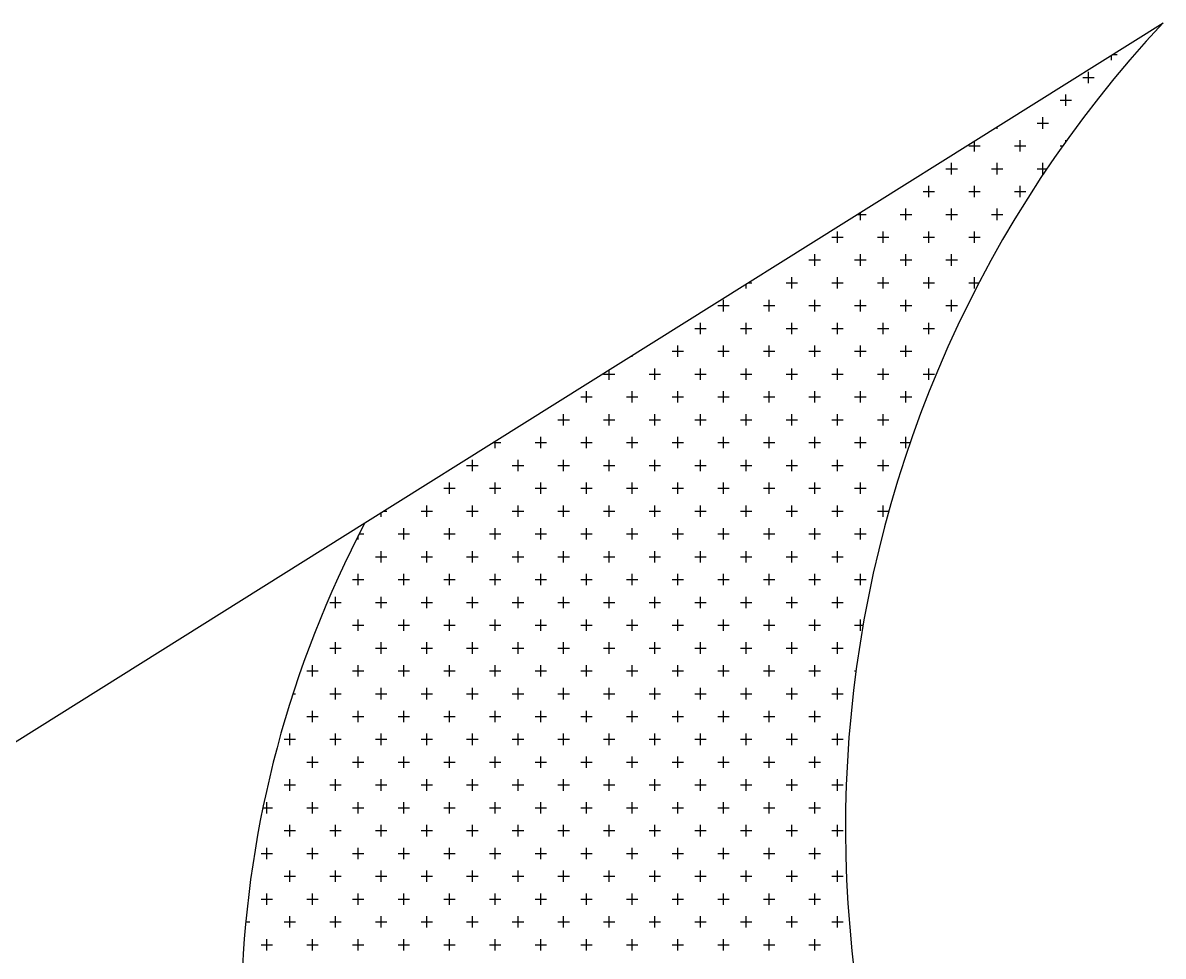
# Model space of a CAD drawing. Header units: millimetres. Extents: x 0 to 4997, y -3130 to 3130.
# Drawn here: x 2498 to 4997, y 1086 to 3130 of the extents above; entities that cross this region are included whole.
import ezdxf

# ---------------------------------------------------------------- set-up
doc = ezdxf.new("R2010")
doc.units = ezdxf.units.MM
doc.linetypes.add('CONTINUA', pattern=[0])
doc.layers.add('ceco.net 325', color=7, linetype='CONTINUA')

# ---------------------------------------------------------------- blocks, each defined once
blk = doc.blocks.new('*X2')
at = {"color": 0}
for p, q in [((6.5125, 6.2875), (6.5125, 6.2984)), ((6.515, 6.3), (6.525, 6.3)), ((6.45, 6.25), (6.475, 6.25)), ((6.4625, 6.2375), (6.4625, 6.2625)), ((6.4, 6.2), (6.425, 6.2)), ((6.4125, 6.1875), (6.4125, 6.2125)), ((6.35, 6.15), (6.375, 6.15)), ((6.3625, 6.1375), (6.3625, 6.1625)), ((6.2625, 6.1375), (6.2625, 6.1418)), ((6.2, 6.1), (6.225, 6.1)), ((6.2125, 6.0875), (6.2125, 6.1105)), ((6.3, 6.1), (6.325, 6.1)), ((6.3125, 6.0875), (6.3125, 6.1125)), ((6.4, 6.1), (6.406, 6.1)), ((6.4125, 6.1091), (6.4125, 6.1125)), ((6.15, 6.05), (6.175, 6.05)), ((6.1625, 6.0375), (6.1625, 6.0625)), ((6.25, 6.05), (6.275, 6.05)), ((6.2625, 6.0375), (6.2625, 6.0625)), ((6.35, 6.05), (6.3715, 6.05)), ((6.3625, 6.0375), (6.3625, 6.0625)), ((6.1, 6), (6.125, 6)), ((6.1125, 5.9875), (6.1125, 6.0125)), ((6.2, 6), (6.225, 6)), ((6.2125, 5.9875), (6.2125, 6.0125)), ((6.3, 6), (6.325, 6)), ((6.3125, 5.9875), (6.3125, 6.0125)), ((5.9563, 5.95), (5.975, 5.95)), ((5.9625, 5.9375), (5.9625, 5.9539)), ((6.05, 5.95), (6.075, 5.95)), ((6.0625, 5.9375), (6.0625, 5.9625)), ((6.15, 5.95), (6.175, 5.95)), ((6.1625, 5.9375), (6.1625, 5.9625)), ((6.25, 5.95), (6.275, 5.95)), ((6.2625, 5.9375), (6.2625, 5.9625)), ((5.9, 5.9), (5.925, 5.9)), ((5.9125, 5.8875), (5.9125, 5.9125)), ((6, 5.9), (6.025, 5.9)), ((6.0125, 5.8875), (6.0125, 5.9125)), ((6.1, 5.9), (6.125, 5.9)), ((6.1125, 5.8875), (6.1125, 5.9125)), ((6.2, 5.9), (6.225, 5.9)), ((6.2125, 5.8875), (6.2125, 5.9125)), ((5.85, 5.85), (5.875, 5.85)), ((5.8625, 5.8375), (5.8625, 5.8625)), ((5.95, 5.85), (5.975, 5.85)), ((5.9625, 5.8375), (5.9625, 5.8625)), ((6.05, 5.85), (6.075, 5.85)), ((6.0625, 5.8375), (6.0625, 5.8625)), ((6.15, 5.85), (6.175, 5.85)), ((6.1625, 5.8375), (6.1625, 5.8625)), ((5.7125, 5.7875), (5.7125, 5.7972)), ((5.7169, 5.8), (5.725, 5.8)), ((5.8, 5.8), (5.825, 5.8)), ((5.8125, 5.7875), (5.8125, 5.8125)), ((5.9, 5.8), (5.925, 5.8)), ((5.9125, 5.7875), (5.9125, 5.8125)), ((6, 5.8), (6.025, 5.8)), ((6.0125, 5.7875), (6.0125, 5.8125)), ((6.1, 5.8), (6.125, 5.8)), ((6.1125, 5.7875), (6.1125, 5.8125)), ((6.2, 5.8), (6.2226, 5.8)), ((6.2125, 5.7875), (6.2125, 5.8125)), ((5.65, 5.75), (5.675, 5.75)), ((5.6625, 5.7375), (5.6625, 5.7625)), ((5.75, 5.75), (5.775, 5.75)), ((5.7625, 5.7375), (5.7625, 5.7625)), ((5.85, 5.75), (5.875, 5.75)), ((5.8625, 5.7375), (5.8625, 5.7625)), ((5.95, 5.75), (5.975, 5.75)), ((5.9625, 5.7375), (5.9625, 5.7625)), ((6.05, 5.75), (6.075, 5.75)), ((6.0625, 5.7375), (6.0625, 5.7625)), ((6.15, 5.75), (6.175, 5.75)), ((6.1625, 5.7375), (6.1625, 5.7625)), ((5.6, 5.7), (5.625, 5.7)), ((5.6125, 5.6875), (5.6125, 5.7125)), ((5.7, 5.7), (5.725, 5.7)), ((5.7125, 5.6875), (5.7125, 5.7125)), ((5.8, 5.7), (5.825, 5.7)), ((5.8125, 5.6875), (5.8125, 5.7125)), ((5.9, 5.7), (5.925, 5.7)), ((5.9125, 5.6875), (5.9125, 5.7125)), ((6, 5.7), (6.025, 5.7)), ((6.0125, 5.6875), (6.0125, 5.7125)), ((6.1, 5.7), (6.125, 5.7)), ((6.1125, 5.6875), (6.1125, 5.7125)), ((5.55, 5.65), (5.575, 5.65)), ((5.5625, 5.6375), (5.5625, 5.6625)), ((5.65, 5.65), (5.675, 5.65)), ((5.6625, 5.6375), (5.6625, 5.6625)), ((5.75, 5.65), (5.775, 5.65)), ((5.7625, 5.6375), (5.7625, 5.6625)), ((5.85, 5.65), (5.875, 5.65)), ((5.8625, 5.6375), (5.8625, 5.6625)), ((5.95, 5.65), (5.975, 5.65)), ((5.9625, 5.6375), (5.9625, 5.6625)), ((6.05, 5.65), (6.075, 5.65)), ((6.0625, 5.6375), (6.0625, 5.6625)), ((6.15, 5.65), (6.1504, 5.65)), ((5.4625, 5.6375), (5.4625, 5.6406)), ((5.4, 5.6), (5.425, 5.6)), ((5.4125, 5.5875), (5.4125, 5.6093)), ((5.5, 5.6), (5.525, 5.6)), ((5.5125, 5.5875), (5.5125, 5.6125)), ((5.6, 5.6), (5.625, 5.6)), ((5.6125, 5.5875), (5.6125, 5.6125)), ((5.7, 5.6), (5.725, 5.6)), ((5.7125, 5.5875), (5.7125, 5.6125)), ((5.8, 5.6), (5.825, 5.6)), ((5.8125, 5.5875), (5.8125, 5.6125)), ((5.9, 5.6), (5.925, 5.6)), ((5.9125, 5.5875), (5.9125, 5.6125)), ((6, 5.6), (6.025, 5.6)), ((6.0125, 5.5875), (6.0125, 5.6125)), ((6.1, 5.6), (6.125, 5.6)), ((6.1125, 5.5875), (6.1125, 5.6125)), ((5.35, 5.55), (5.375, 5.55)), ((5.3625, 5.5375), (5.3625, 5.5625)), ((5.45, 5.55), (5.475, 5.55)), ((5.4625, 5.5375), (5.4625, 5.5625)), ((5.55, 5.55), (5.575, 5.55)), ((5.5625, 5.5375), (5.5625, 5.5625)), ((5.65, 5.55), (5.675, 5.55)), ((5.6625, 5.5375), (5.6625, 5.5625)), ((5.75, 5.55), (5.775, 5.55)), ((5.7625, 5.5375), (5.7625, 5.5625)), ((5.85, 5.55), (5.875, 5.55)), ((5.8625, 5.5375), (5.8625, 5.5625)), ((5.95, 5.55), (5.975, 5.55)), ((5.9625, 5.5375), (5.9625, 5.5625)), ((6.05, 5.55), (6.075, 5.55)), ((6.0625, 5.5375), (6.0625, 5.5625)), ((5.3, 5.5), (5.325, 5.5)), ((5.3125, 5.4875), (5.3125, 5.5125)), ((5.4, 5.5), (5.425, 5.5)), ((5.4125, 5.4875), (5.4125, 5.5125)), ((5.5, 5.5), (5.525, 5.5)), ((5.5125, 5.4875), (5.5125, 5.5125)), ((5.6, 5.5), (5.625, 5.5)), ((5.6125, 5.4875), (5.6125, 5.5125)), ((5.7, 5.5), (5.725, 5.5)), ((5.7125, 5.4875), (5.7125, 5.5125)), ((5.8, 5.5), (5.825, 5.5)), ((5.8125, 5.4875), (5.8125, 5.5125)), ((5.9, 5.5), (5.925, 5.5)), ((5.9125, 5.4875), (5.9125, 5.5125)), ((6, 5.5), (6.025, 5.5)), ((6.0125, 5.4875), (6.0125, 5.5125)), ((5.1582, 5.45), (5.175, 5.45)), ((5.1625, 5.4375), (5.1625, 5.4527)), ((5.25, 5.45), (5.275, 5.45)), ((5.2625, 5.4375), (5.2625, 5.4625)), ((5.35, 5.45), (5.375, 5.45)), ((5.3625, 5.4375), (5.3625, 5.4625)), ((5.45, 5.45), (5.475, 5.45)), ((5.4625, 5.4375), (5.4625, 5.4625)), ((5.55, 5.45), (5.575, 5.45)), ((5.5625, 5.4375), (5.5625, 5.4625)), ((5.65, 5.45), (5.675, 5.45)), ((5.6625, 5.4375), (5.6625, 5.4625)), ((5.75, 5.45), (5.775, 5.45)), ((5.7625, 5.4375), (5.7625, 5.4625)), ((5.85, 5.45), (5.875, 5.45)), ((5.8625, 5.4375), (5.8625, 5.4625)), ((5.95, 5.45), (5.975, 5.45)), ((5.9625, 5.4375), (5.9625, 5.4625)), ((6.05, 5.45), (6.0718, 5.45)), ((6.0625, 5.4375), (6.0625, 5.4625)), ((5.1, 5.4), (5.125, 5.4)), ((5.1125, 5.3875), (5.1125, 5.4125)), ((5.2, 5.4), (5.225, 5.4)), ((5.2125, 5.3875), (5.2125, 5.4125)), ((5.3, 5.4), (5.325, 5.4)), ((5.3125, 5.3875), (5.3125, 5.4125)), ((5.4, 5.4), (5.425, 5.4)), ((5.4125, 5.3875), (5.4125, 5.4125)), ((5.5, 5.4), (5.525, 5.4)), ((5.5125, 5.3875), (5.5125, 5.4125)), ((5.6, 5.4), (5.625, 5.4)), ((5.6125, 5.3875), (5.6125, 5.4125)), ((5.7, 5.4), (5.725, 5.4)), ((5.7125, 5.3875), (5.7125, 5.4125)), ((5.8, 5.4), (5.825, 5.4)), ((5.8125, 5.3875), (5.8125, 5.4125)), ((5.9, 5.4), (5.925, 5.4)), ((5.9125, 5.3875), (5.9125, 5.4125)), ((6, 5.4), (6.025, 5.4)), ((6.0125, 5.3875), (6.0125, 5.4125)), ((5.05, 5.35), (5.075, 5.35)), ((5.0625, 5.3375), (5.0625, 5.3625)), ((5.15, 5.35), (5.175, 5.35)), ((5.1625, 5.3375), (5.1625, 5.3625)), ((5.25, 5.35), (5.275, 5.35)), ((5.2625, 5.3375), (5.2625, 5.3625)), ((5.35, 5.35), (5.375, 5.35)), ((5.3625, 5.3375), (5.3625, 5.3625)), ((5.45, 5.35), (5.475, 5.35)), ((5.4625, 5.3375), (5.4625, 5.3625)), ((5.55, 5.35), (5.575, 5.35)), ((5.5625, 5.3375), (5.5625, 5.3625)), ((5.65, 5.35), (5.675, 5.35)), ((5.6625, 5.3375), (5.6625, 5.3625)), ((5.75, 5.35), (5.775, 5.35)), ((5.7625, 5.3375), (5.7625, 5.3625)), ((5.85, 5.35), (5.875, 5.35)), ((5.8625, 5.3375), (5.8625, 5.3625)), ((5.95, 5.35), (5.975, 5.35)), ((5.9625, 5.3375), (5.9625, 5.3625)), ((4.9188, 5.3), (4.925, 5.3)), ((5, 5.3), (5.025, 5.3)), ((5.0125, 5.2875), (5.0125, 5.3125)), ((5.1, 5.3), (5.125, 5.3)), ((5.1125, 5.2875), (5.1125, 5.3125)), ((5.2, 5.3), (5.225, 5.3)), ((5.2125, 5.2875), (5.2125, 5.3125)), ((5.3, 5.3), (5.325, 5.3)), ((5.3125, 5.2875), (5.3125, 5.3125)), ((5.4, 5.3), (5.425, 5.3)), ((5.4125, 5.2875), (5.4125, 5.3125)), ((5.5, 5.3), (5.525, 5.3)), ((5.5125, 5.2875), (5.5125, 5.3125)), ((5.6, 5.3), (5.625, 5.3)), ((5.6125, 5.2875), (5.6125, 5.3125)), ((5.7, 5.3), (5.725, 5.3)), ((5.7125, 5.2875), (5.7125, 5.3125)), ((5.8, 5.3), (5.825, 5.3)), ((5.8125, 5.2875), (5.8125, 5.3125)), ((5.9, 5.3), (5.925, 5.3)), ((5.9125, 5.2875), (5.9125, 5.3125)), ((6, 5.3), (6.025, 5.3)), ((6.0125, 5.2875), (6.0125, 5.3125)), ((4.9125, 5.2875), (4.9125, 5.296)), ((4.8648, 5.25), (4.875, 5.25)), ((4.95, 5.25), (4.975, 5.25)), ((4.9625, 5.2375), (4.9625, 5.2625)), ((5.05, 5.25), (5.075, 5.25)), ((5.0625, 5.2375), (5.0625, 5.2625)), ((5.15, 5.25), (5.175, 5.25)), ((5.1625, 5.2375), (5.1625, 5.2625)), ((5.25, 5.25), (5.275, 5.25)), ((5.2625, 5.2375), (5.2625, 5.2625)), ((5.35, 5.25), (5.375, 5.25)), ((5.3625, 5.2375), (5.3625, 5.2625)), ((5.45, 5.25), (5.475, 5.25)), ((5.4625, 5.2375), (5.4625, 5.2625)), ((5.55, 5.25), (5.575, 5.25)), ((5.5625, 5.2375), (5.5625, 5.2625)), ((5.65, 5.25), (5.675, 5.25)), ((5.6625, 5.2375), (5.6625, 5.2625)), ((5.75, 5.25), (5.775, 5.25)), ((5.7625, 5.2375), (5.7625, 5.2625)), ((5.85, 5.25), (5.875, 5.25)), ((5.8625, 5.2375), (5.8625, 5.2625)), ((5.95, 5.25), (5.975, 5.25)), ((5.9625, 5.2375), (5.9625, 5.2625)), ((4.8625, 5.2375), (4.8625, 5.2455)), ((4.9, 5.2), (4.925, 5.2)), ((4.9125, 5.1875), (4.9125, 5.2125)), ((5, 5.2), (5.025, 5.2)), ((5.0125, 5.1875), (5.0125, 5.2125)), ((5.1, 5.2), (5.125, 5.2)), ((5.1125, 5.1875), (5.1125, 5.2125)), ((5.2, 5.2), (5.225, 5.2)), ((5.2125, 5.1875), (5.2125, 5.2125)), ((5.3, 5.2), (5.325, 5.2)), ((5.3125, 5.1875), (5.3125, 5.2125)), ((5.4, 5.2), (5.425, 5.2)), ((5.4125, 5.1875), (5.4125, 5.2125)), ((5.5, 5.2), (5.525, 5.2)), ((5.5125, 5.1875), (5.5125, 5.2125)), ((5.6, 5.2), (5.625, 5.2)), ((5.6125, 5.1875), (5.6125, 5.2125)), ((5.7, 5.2), (5.725, 5.2)), ((5.7125, 5.1875), (5.7125, 5.2125)), ((5.8, 5.2), (5.825, 5.2)), ((5.8125, 5.1875), (5.8125, 5.2125)), ((5.9, 5.2), (5.925, 5.2)), ((5.9125, 5.1875), (5.9125, 5.2125)), ((4.85, 5.15), (4.875, 5.15)), ((4.8625, 5.1375), (4.8625, 5.1625)), ((4.95, 5.15), (4.975, 5.15)), ((4.9625, 5.1375), (4.9625, 5.1625)), ((5.05, 5.15), (5.075, 5.15)), ((5.0625, 5.1375), (5.0625, 5.1625)), ((5.15, 5.15), (5.175, 5.15)), ((5.1625, 5.1375), (5.1625, 5.1625)), ((5.25, 5.15), (5.275, 5.15)), ((5.2625, 5.1375), (5.2625, 5.1625)), ((5.35, 5.15), (5.375, 5.15)), ((5.3625, 5.1375), (5.3625, 5.1625)), ((5.45, 5.15), (5.475, 5.15)), ((5.4625, 5.1375), (5.4625, 5.1625)), ((5.55, 5.15), (5.575, 5.15)), ((5.5625, 5.1375), (5.5625, 5.1625)), ((5.65, 5.15), (5.675, 5.15)), ((5.6625, 5.1375), (5.6625, 5.1625)), ((5.75, 5.15), (5.775, 5.15)), ((5.7625, 5.1375), (5.7625, 5.1625)), ((5.85, 5.15), (5.875, 5.15)), ((5.8625, 5.1375), (5.8625, 5.1625)), ((5.95, 5.15), (5.975, 5.15)), ((5.9625, 5.1375), (5.9625, 5.1625)), ((4.8, 5.1), (4.825, 5.1)), ((4.8125, 5.0875), (4.8125, 5.1125)), ((4.9, 5.1), (4.925, 5.1)), ((4.9125, 5.0875), (4.9125, 5.1125)), ((5, 5.1), (5.025, 5.1)), ((5.0125, 5.0875), (5.0125, 5.1125)), ((5.1, 5.1), (5.125, 5.1)), ((5.1125, 5.0875), (5.1125, 5.1125)), ((5.2, 5.1), (5.225, 5.1)), ((5.2125, 5.0875), (5.2125, 5.1125)), ((5.3, 5.1), (5.325, 5.1)), ((5.3125, 5.0875), (5.3125, 5.1125)), ((5.4, 5.1), (5.425, 5.1)), ((5.4125, 5.0875), (5.4125, 5.1125)), ((5.5, 5.1), (5.525, 5.1)), ((5.5125, 5.0875), (5.5125, 5.1125)), ((5.6, 5.1), (5.625, 5.1)), ((5.6125, 5.0875), (5.6125, 5.1125)), ((5.7, 5.1), (5.725, 5.1)), ((5.7125, 5.0875), (5.7125, 5.1125)), ((5.8, 5.1), (5.825, 5.1)), ((5.8125, 5.0875), (5.8125, 5.1125)), ((5.9, 5.1), (5.925, 5.1)), ((5.9125, 5.0875), (5.9125, 5.1125)), ((4.7737, 5.05), (4.775, 5.05)), ((4.85, 5.05), (4.875, 5.05)), ((4.8625, 5.0375), (4.8625, 5.0625)), ((4.95, 5.05), (4.975, 5.05)), ((4.9625, 5.0375), (4.9625, 5.0625)), ((5.05, 5.05), (5.075, 5.05)), ((5.0625, 5.0375), (5.0625, 5.0625)), ((5.15, 5.05), (5.175, 5.05)), ((5.1625, 5.0375), (5.1625, 5.0625)), ((5.25, 5.05), (5.275, 5.05)), ((5.2625, 5.0375), (5.2625, 5.0625)), ((5.35, 5.05), (5.375, 5.05)), ((5.3625, 5.0375), (5.3625, 5.0625)), ((5.45, 5.05), (5.475, 5.05)), ((5.4625, 5.0375), (5.4625, 5.0625)), ((5.55, 5.05), (5.575, 5.05)), ((5.5625, 5.0375), (5.5625, 5.0625)), ((5.65, 5.05), (5.675, 5.05)), ((5.6625, 5.0375), (5.6625, 5.0625)), ((5.75, 5.05), (5.775, 5.05)), ((5.7625, 5.0375), (5.7625, 5.0625)), ((5.85, 5.05), (5.875, 5.05)), ((5.8625, 5.0375), (5.8625, 5.0625)), ((5.95, 5.05), (5.9685, 5.05)), ((5.9625, 5.0375), (5.9625, 5.0625)), ((4.8, 5), (4.825, 5)), ((4.8125, 4.9875), (4.8125, 5.0125)), ((4.9, 5), (4.925, 5)), ((4.9125, 4.9875), (4.9125, 5.0125)), ((5, 5), (5.025, 5)), ((5.0125, 4.9875), (5.0125, 5.0125)), ((5.1, 5), (5.125, 5)), ((5.1125, 4.9875), (5.1125, 5.0125)), ((5.2, 5), (5.225, 5)), ((5.2125, 4.9875), (5.2125, 5.0125)), ((5.3, 5), (5.325, 5)), ((5.3125, 4.9875), (5.3125, 5.0125)), ((5.4, 5), (5.425, 5)), ((5.4125, 4.9875), (5.4125, 5.0125)), ((5.5, 5), (5.525, 5)), ((5.5125, 4.9875), (5.5125, 5.0125)), ((5.6, 5), (5.625, 5)), ((5.6125, 4.9875), (5.6125, 5.0125)), ((5.7, 5), (5.725, 5)), ((5.7125, 4.9875), (5.7125, 5.0125)), ((5.8, 5), (5.825, 5)), ((5.8125, 4.9875), (5.8125, 5.0125)), ((5.9, 5), (5.925, 5)), ((5.9125, 4.9875), (5.9125, 5.0125)), ((4.75, 4.95), (4.775, 4.95)), ((4.7625, 4.9375), (4.7625, 4.9625)), ((4.85, 4.95), (4.875, 4.95)), ((4.8625, 4.9375), (4.8625, 4.9625)), ((4.95, 4.95), (4.975, 4.95)), ((4.9625, 4.9375), (4.9625, 4.9625)), ((5.05, 4.95), (5.075, 4.95)), ((5.0625, 4.9375), (5.0625, 4.9625)), ((5.15, 4.95), (5.175, 4.95)), ((5.1625, 4.9375), (5.1625, 4.9625)), ((5.25, 4.95), (5.275, 4.95)), ((5.2625, 4.9375), (5.2625, 4.9625)), ((5.35, 4.95), (5.375, 4.95)), ((5.3625, 4.9375), (5.3625, 4.9625)), ((5.45, 4.95), (5.475, 4.95)), ((5.4625, 4.9375), (5.4625, 4.9625)), ((5.55, 4.95), (5.575, 4.95)), ((5.5625, 4.9375), (5.5625, 4.9625)), ((5.65, 4.95), (5.675, 4.95)), ((5.6625, 4.9375), (5.6625, 4.9625)), ((5.75, 4.95), (5.775, 4.95)), ((5.7625, 4.9375), (5.7625, 4.9625)), ((5.85, 4.95), (5.875, 4.95)), ((5.8625, 4.9375), (5.8625, 4.9625)), ((5.95, 4.95), (5.953, 4.95)), ((4.7195, 4.9), (4.725, 4.9)), ((4.8, 4.9), (4.825, 4.9)), ((4.8125, 4.8875), (4.8125, 4.9125)), ((4.9, 4.9), (4.925, 4.9)), ((4.9125, 4.8875), (4.9125, 4.9125)), ((5, 4.9), (5.025, 4.9)), ((5.0125, 4.8875), (5.0125, 4.9125)), ((5.1, 4.9), (5.125, 4.9)), ((5.1125, 4.8875), (5.1125, 4.9125)), ((5.2, 4.9), (5.225, 4.9)), ((5.2125, 4.8875), (5.2125, 4.9125)), ((5.3, 4.9), (5.325, 4.9)), ((5.3125, 4.8875), (5.3125, 4.9125)), ((5.4, 4.9), (5.425, 4.9)), ((5.4125, 4.8875), (5.4125, 4.9125)), ((5.5, 4.9), (5.525, 4.9)), ((5.5125, 4.8875), (5.5125, 4.9125)), ((5.6, 4.9), (5.625, 4.9)), ((5.6125, 4.8875), (5.6125, 4.9125)), ((5.7, 4.9), (5.725, 4.9)), ((5.7125, 4.8875), (5.7125, 4.9125)), ((5.8, 4.9), (5.825, 4.9)), ((5.8125, 4.8875), (5.8125, 4.9125)), ((5.9, 4.9), (5.925, 4.9)), ((5.9125, 4.8875), (5.9125, 4.9125)), ((4.75, 4.85), (4.775, 4.85)), ((4.7625, 4.8375), (4.7625, 4.8625)), ((4.85, 4.85), (4.875, 4.85)), ((4.8625, 4.8375), (4.8625, 4.8625)), ((4.95, 4.85), (4.975, 4.85)), ((4.9625, 4.8375), (4.9625, 4.8625)), ((5.05, 4.85), (5.075, 4.85)), ((5.0625, 4.8375), (5.0625, 4.8625)), ((5.15, 4.85), (5.175, 4.85)), ((5.1625, 4.8375), (5.1625, 4.8625)), ((5.25, 4.85), (5.275, 4.85)), ((5.2625, 4.8375), (5.2625, 4.8625)), ((5.35, 4.85), (5.375, 4.85)), ((5.3625, 4.8375), (5.3625, 4.8625)), ((5.45, 4.85), (5.475, 4.85)), ((5.4625, 4.8375), (5.4625, 4.8625)), ((5.55, 4.85), (5.575, 4.85)), ((5.5625, 4.8375), (5.5625, 4.8625)), ((5.65, 4.85), (5.675, 4.85)), ((5.6625, 4.8375), (5.6625, 4.8625)), ((5.75, 4.85), (5.775, 4.85)), ((5.7625, 4.8375), (5.7625, 4.8625)), ((5.85, 4.85), (5.875, 4.85)), ((5.8625, 4.8375), (5.8625, 4.8625)), ((4.7, 4.8), (4.725, 4.8)), ((4.7125, 4.7875), (4.7125, 4.8125)), ((4.8, 4.8), (4.825, 4.8)), ((4.8125, 4.7875), (4.8125, 4.8125)), ((4.9, 4.8), (4.925, 4.8)), ((4.9125, 4.7875), (4.9125, 4.8125)), ((5, 4.8), (5.025, 4.8)), ((5.0125, 4.7875), (5.0125, 4.8125)), ((5.1, 4.8), (5.125, 4.8)), ((5.1125, 4.7875), (5.1125, 4.8125)), ((5.2, 4.8), (5.225, 4.8)), ((5.2125, 4.7875), (5.2125, 4.8125)), ((5.3, 4.8), (5.325, 4.8)), ((5.3125, 4.7875), (5.3125, 4.8125)), ((5.4, 4.8), (5.425, 4.8)), ((5.4125, 4.7875), (5.4125, 4.8125)), ((5.5, 4.8), (5.525, 4.8)), ((5.5125, 4.7875), (5.5125, 4.8125)), ((5.6, 4.8), (5.625, 4.8)), ((5.6125, 4.7875), (5.6125, 4.8125)), ((5.7, 4.8), (5.725, 4.8)), ((5.7125, 4.7875), (5.7125, 4.8125)), ((5.8, 4.8), (5.825, 4.8)), ((5.8125, 4.7875), (5.8125, 4.8125)), ((5.9, 4.8), (5.925, 4.8)), ((5.9125, 4.7875), (5.9125, 4.8125)), ((4.75, 4.75), (4.775, 4.75)), ((4.7625, 4.7375), (4.7625, 4.7625)), ((4.85, 4.75), (4.875, 4.75)), ((4.8625, 4.7375), (4.8625, 4.7625)), ((4.95, 4.75), (4.975, 4.75)), ((4.9625, 4.7375), (4.9625, 4.7625)), ((5.05, 4.75), (5.075, 4.75)), ((5.0625, 4.7375), (5.0625, 4.7625)), ((5.15, 4.75), (5.175, 4.75)), ((5.1625, 4.7375), (5.1625, 4.7625)), ((5.25, 4.75), (5.275, 4.75)), ((5.2625, 4.7375), (5.2625, 4.7625)), ((5.35, 4.75), (5.375, 4.75)), ((5.3625, 4.7375), (5.3625, 4.7625)), ((5.45, 4.75), (5.475, 4.75)), ((5.4625, 4.7375), (5.4625, 4.7625)), ((5.55, 4.75), (5.575, 4.75)), ((5.5625, 4.7375), (5.5625, 4.7625)), ((5.65, 4.75), (5.675, 4.75)), ((5.6625, 4.7375), (5.6625, 4.7625)), ((5.75, 4.75), (5.775, 4.75)), ((5.7625, 4.7375), (5.7625, 4.7625)), ((5.85, 4.75), (5.875, 4.75)), ((5.8625, 4.7375), (5.8625, 4.7625)), ((4.7, 4.7), (4.725, 4.7)), ((4.7125, 4.6875), (4.7125, 4.7125)), ((4.8, 4.7), (4.825, 4.7)), ((4.8125, 4.6875), (4.8125, 4.7125)), ((4.9, 4.7), (4.925, 4.7)), ((4.9125, 4.6875), (4.9125, 4.7125)), ((5, 4.7), (5.025, 4.7)), ((5.0125, 4.6875), (5.0125, 4.7125)), ((5.1, 4.7), (5.125, 4.7)), ((5.1125, 4.6875), (5.1125, 4.7125)), ((5.2, 4.7), (5.225, 4.7)), ((5.2125, 4.6875), (5.2125, 4.7125)), ((5.3, 4.7), (5.325, 4.7)), ((5.3125, 4.6875), (5.3125, 4.7125)), ((5.4, 4.7), (5.425, 4.7)), ((5.4125, 4.6875), (5.4125, 4.7125)), ((5.5, 4.7), (5.525, 4.7)), ((5.5125, 4.6875), (5.5125, 4.7125)), ((5.6, 4.7), (5.625, 4.7)), ((5.6125, 4.6875), (5.6125, 4.7125)), ((5.7, 4.7), (5.725, 4.7)), ((5.7125, 4.6875), (5.7125, 4.7125)), ((5.8, 4.7), (5.825, 4.7)), ((5.8125, 4.6875), (5.8125, 4.7125)), ((5.9, 4.7), (5.925, 4.7)), ((5.9125, 4.6875), (5.9125, 4.7125)), ((4.6536, 4.65), (4.675, 4.65)), ((4.6625, 4.6375), (4.6625, 4.6625)), ((4.75, 4.65), (4.775, 4.65)), ((4.7625, 4.6375), (4.7625, 4.6625)), ((4.85, 4.65), (4.875, 4.65)), ((4.8625, 4.6375), (4.8625, 4.6625)), ((4.95, 4.65), (4.975, 4.65)), ((4.9625, 4.6375), (4.9625, 4.6625)), ((5.05, 4.65), (5.075, 4.65)), ((5.0625, 4.6375), (5.0625, 4.6625)), ((5.15, 4.65), (5.175, 4.65)), ((5.1625, 4.6375), (5.1625, 4.6625)), ((5.25, 4.65), (5.275, 4.65)), ((5.2625, 4.6375), (5.2625, 4.6625)), ((5.35, 4.65), (5.375, 4.65)), ((5.3625, 4.6375), (5.3625, 4.6625)), ((5.45, 4.65), (5.475, 4.65)), ((5.4625, 4.6375), (5.4625, 4.6625)), ((5.55, 4.65), (5.575, 4.65)), ((5.5625, 4.6375), (5.5625, 4.6625)), ((5.65, 4.65), (5.675, 4.65)), ((5.6625, 4.6375), (5.6625, 4.6625)), ((5.75, 4.65), (5.775, 4.65)), ((5.7625, 4.6375), (5.7625, 4.6625)), ((5.85, 4.65), (5.875, 4.65)), ((5.8625, 4.6375), (5.8625, 4.6625)), ((4.7, 4.6), (4.725, 4.6)), ((4.7125, 4.5875), (4.7125, 4.6125)), ((4.8, 4.6), (4.825, 4.6)), ((4.8125, 4.5875), (4.8125, 4.6125)), ((4.9, 4.6), (4.925, 4.6)), ((4.9125, 4.5875), (4.9125, 4.6125)), ((5, 4.6), (5.025, 4.6)), ((5.0125, 4.5875), (5.0125, 4.6125)), ((5.1, 4.6), (5.125, 4.6)), ((5.1125, 4.5875), (5.1125, 4.6125)), ((5.2, 4.6), (5.225, 4.6)), ((5.2125, 4.5875), (5.2125, 4.6125)), ((5.3, 4.6), (5.325, 4.6)), ((5.3125, 4.5875), (5.3125, 4.6125)), ((5.4, 4.6), (5.425, 4.6)), ((5.4125, 4.5875), (5.4125, 4.6125)), ((5.5, 4.6), (5.525, 4.6)), ((5.5125, 4.5875), (5.5125, 4.6125)), ((5.6, 4.6), (5.625, 4.6)), ((5.6125, 4.5875), (5.6125, 4.6125)), ((5.7, 4.6), (5.725, 4.6)), ((5.7125, 4.5875), (5.7125, 4.6125)), ((5.8, 4.6), (5.825, 4.6)), ((5.8125, 4.5875), (5.8125, 4.6125)), ((5.9, 4.6), (5.925, 4.6)), ((5.9125, 4.5875), (5.9125, 4.6125)), ((4.65, 4.55), (4.675, 4.55)), ((4.6625, 4.5375), (4.6625, 4.5625)), ((4.75, 4.55), (4.775, 4.55)), ((4.7625, 4.5375), (4.7625, 4.5625)), ((4.85, 4.55), (4.875, 4.55)), ((4.8625, 4.5375), (4.8625, 4.5625)), ((4.95, 4.55), (4.975, 4.55)), ((4.9625, 4.5375), (4.9625, 4.5625)), ((5.05, 4.55), (5.075, 4.55)), ((5.0625, 4.5375), (5.0625, 4.5625)), ((5.15, 4.55), (5.175, 4.55)), ((5.1625, 4.5375), (5.1625, 4.5625)), ((5.25, 4.55), (5.275, 4.55)), ((5.2625, 4.5375), (5.2625, 4.5625)), ((5.35, 4.55), (5.375, 4.55)), ((5.3625, 4.5375), (5.3625, 4.5625)), ((5.45, 4.55), (5.475, 4.55)), ((5.4625, 4.5375), (5.4625, 4.5625)), ((5.55, 4.55), (5.575, 4.55)), ((5.5625, 4.5375), (5.5625, 4.5625)), ((5.65, 4.55), (5.675, 4.55)), ((5.6625, 4.5375), (5.6625, 4.5625)), ((5.75, 4.55), (5.775, 4.55)), ((5.7625, 4.5375), (5.7625, 4.5625)), ((5.85, 4.55), (5.875, 4.55)), ((5.8625, 4.5375), (5.8625, 4.5625)), ((4.7, 4.5), (4.725, 4.5)), ((4.7125, 4.4875), (4.7125, 4.5125)), ((4.8, 4.5), (4.825, 4.5)), ((4.8125, 4.4875), (4.8125, 4.5125)), ((4.9, 4.5), (4.925, 4.5)), ((4.9125, 4.4875), (4.9125, 4.5125)), ((5, 4.5), (5.025, 4.5)), ((5.0125, 4.4875), (5.0125, 4.5125)), ((5.1, 4.5), (5.125, 4.5)), ((5.1125, 4.4875), (5.1125, 4.5125)), ((5.2, 4.5), (5.225, 4.5)), ((5.2125, 4.4875), (5.2125, 4.5125)), ((5.3, 4.5), (5.325, 4.5)), ((5.3125, 4.4875), (5.3125, 4.5125)), ((5.4, 4.5), (5.425, 4.5)), ((5.4125, 4.4875), (5.4125, 4.5125)), ((5.5, 4.5), (5.525, 4.5)), ((5.5125, 4.4875), (5.5125, 4.5125)), ((5.6, 4.5), (5.625, 4.5)), ((5.6125, 4.4875), (5.6125, 4.5125)), ((5.7, 4.5), (5.725, 4.5)), ((5.7125, 4.4875), (5.7125, 4.5125)), ((5.8, 4.5), (5.825, 4.5)), ((5.8125, 4.4875), (5.8125, 4.5125)), ((5.9, 4.5), (5.925, 4.5)), ((5.9125, 4.4875), (5.9125, 4.5125)), ((4.65, 4.45), (4.675, 4.45)), ((4.6625, 4.4375), (4.6625, 4.4625)), ((4.75, 4.45), (4.775, 4.45)), ((4.7625, 4.4375), (4.7625, 4.4625)), ((4.85, 4.45), (4.875, 4.45)), ((4.8625, 4.4375), (4.8625, 4.4625)), ((4.95, 4.45), (4.975, 4.45)), ((4.9625, 4.4375), (4.9625, 4.4625)), ((5.05, 4.45), (5.075, 4.45)), ((5.0625, 4.4375), (5.0625, 4.4625)), ((5.15, 4.45), (5.175, 4.45)), ((5.1625, 4.4375), (5.1625, 4.4625)), ((5.25, 4.45), (5.275, 4.45)), ((5.2625, 4.4375), (5.2625, 4.4625)), ((5.35, 4.45), (5.375, 4.45)), ((5.3625, 4.4375), (5.3625, 4.4625)), ((5.45, 4.45), (5.475, 4.45)), ((5.4625, 4.4375), (5.4625, 4.4625)), ((5.55, 4.45), (5.575, 4.45)), ((5.5625, 4.4375), (5.5625, 4.4625)), ((5.65, 4.45), (5.675, 4.45)), ((5.6625, 4.4375), (5.6625, 4.4625)), ((5.75, 4.45), (5.775, 4.45)), ((5.7625, 4.4375), (5.7625, 4.4625)), ((5.85, 4.45), (5.875, 4.45)), ((5.8625, 4.4375), (5.8625, 4.4625)), ((4.6161, 4.4), (4.625, 4.4)), ((4.7, 4.4), (4.725, 4.4)), ((4.7125, 4.3875), (4.7125, 4.4125)), ((4.8, 4.4), (4.825, 4.4)), ((4.8125, 4.3875), (4.8125, 4.4125)), ((4.9, 4.4), (4.925, 4.4)), ((4.9125, 4.3875), (4.9125, 4.4125)), ((5, 4.4), (5.025, 4.4)), ((5.0125, 4.3875), (5.0125, 4.4125)), ((5.1, 4.4), (5.125, 4.4)), ((5.1125, 4.3875), (5.1125, 4.4125)), ((5.2, 4.4), (5.225, 4.4)), ((5.2125, 4.3875), (5.2125, 4.4125)), ((5.3, 4.4), (5.325, 4.4)), ((5.3125, 4.3875), (5.3125, 4.4125)), ((5.4, 4.4), (5.425, 4.4)), ((5.4125, 4.3875), (5.4125, 4.4125)), ((5.5, 4.4), (5.525, 4.4)), ((5.5125, 4.3875), (5.5125, 4.4125)), ((5.6, 4.4), (5.625, 4.4)), ((5.6125, 4.3875), (5.6125, 4.4125)), ((5.7, 4.4), (5.725, 4.4)), ((5.7125, 4.3875), (5.7125, 4.4125)), ((5.8, 4.4), (5.825, 4.4)), ((5.8125, 4.3875), (5.8125, 4.4125)), ((5.9, 4.4), (5.925, 4.4)), ((5.9125, 4.3875), (5.9125, 4.4125)), ((4.65, 4.35), (4.675, 4.35)), ((4.6625, 4.3375), (4.6625, 4.3625)), ((4.75, 4.35), (4.775, 4.35)), ((4.7625, 4.3375), (4.7625, 4.3625)), ((4.85, 4.35), (4.875, 4.35)), ((4.8625, 4.3375), (4.8625, 4.3625)), ((4.95, 4.35), (4.975, 4.35)), ((4.9625, 4.3375), (4.9625, 4.3625)), ((5.05, 4.35), (5.075, 4.35)), ((5.0625, 4.3375), (5.0625, 4.3625)), ((5.15, 4.35), (5.175, 4.35)), ((5.1625, 4.3375), (5.1625, 4.3625)), ((5.25, 4.35), (5.275, 4.35)), ((5.2625, 4.3375), (5.2625, 4.3625)), ((5.35, 4.35), (5.375, 4.35)), ((5.3625, 4.3375), (5.3625, 4.3625)), ((5.45, 4.35), (5.475, 4.35)), ((5.4625, 4.3375), (5.4625, 4.3625)), ((5.55, 4.35), (5.575, 4.35)), ((5.5625, 4.3375), (5.5625, 4.3625)), ((5.65, 4.35), (5.675, 4.35)), ((5.6625, 4.3375), (5.6625, 4.3625)), ((5.75, 4.35), (5.775, 4.35)), ((5.7625, 4.3375), (5.7625, 4.3625)), ((5.85, 4.35), (5.875, 4.35)), ((5.8625, 4.3375), (5.8625, 4.3625))]:
    blk.add_line(p, q, dxfattribs=at)
blk = doc.blocks.new('ALASDELTAplanta')
for p, q in [((3.2479, 2.0348), (4.9967, 3.1304)), ((1.7879, 1.1201), (3.2479, 2.0348))]:
    blk.add_line(p, q)
for centre, radius, start, end in [((6.8822, 1.3673), 2.5815, 136.9202, 211.9812), ((5.3247, 0.9383), 2.3485, 152.1664, 203.5495)]:
    blk.add_arc(centre, radius, start, end)
blk.add_blockref('*X2', (-1.6293, -3.2391))

msp = doc.modelspace()

# ---------------------------------------------------------------- block references
at = {"layer": 'ceco.net 325', "xscale": 1000, "yscale": 1000, "zscale": 1000}
msp.add_blockref('ALASDELTAplanta', (0, 0), dxfattribs=at)

doc.saveas('drawing.dxf')
